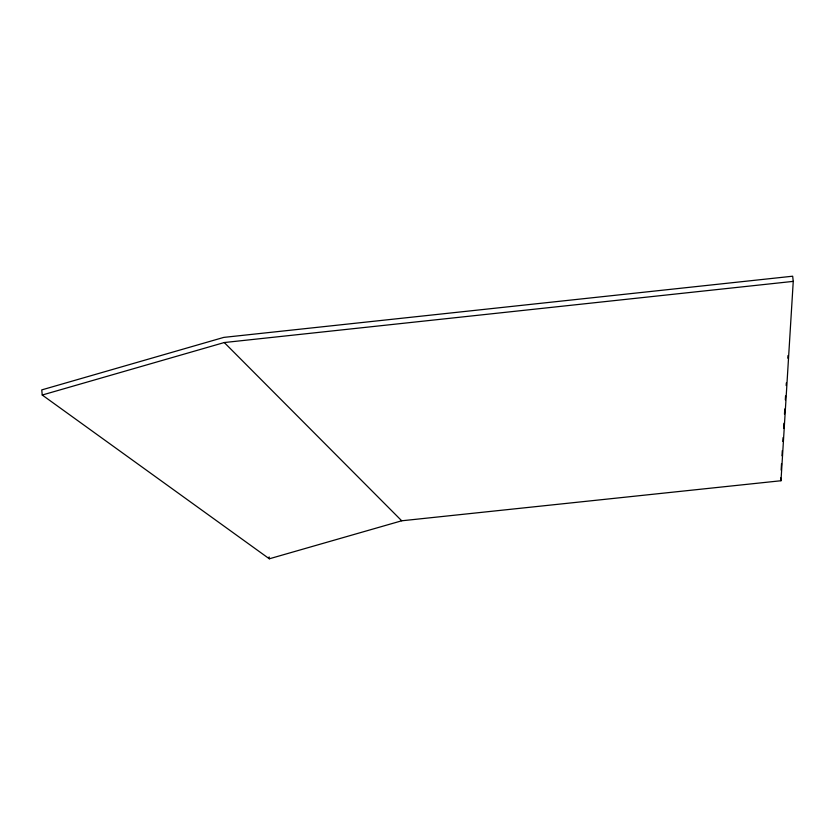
<?xml version="1.0" encoding="UTF-8"?>
<svg xmlns="http://www.w3.org/2000/svg" width="835" height="835" viewBox="0 0 835 835"><rect width="100%" height="100%" fill="white"/><g stroke="black" fill="none" stroke-linecap="round" stroke-linejoin="round"><path stroke-width="1.25" d="M781.142 470.115L781.529 463.602M781.988 455.795L782.301 450.597M782.844 441.485L783.073 437.582M783.616 428.47L783.929 423.261M784.472 414.15L784.775 408.952M785.317 399.84L785.558 395.936M786.173 385.53L786.33 382.921M787.802 358.194L787.958 355.595M780.986 480.741L793.25 281.374L792.676 276.208L223.78 337.392L41.75 389.893L42.241 395.028L269.319 558.792L401.719 520.789L780.986 480.741L780.673 477.923M42.241 395.028L224.281 342.538L793.25 281.374M224.281 342.538L401.719 520.789M269.141 556.914L269.319 558.792"/></g></svg>
